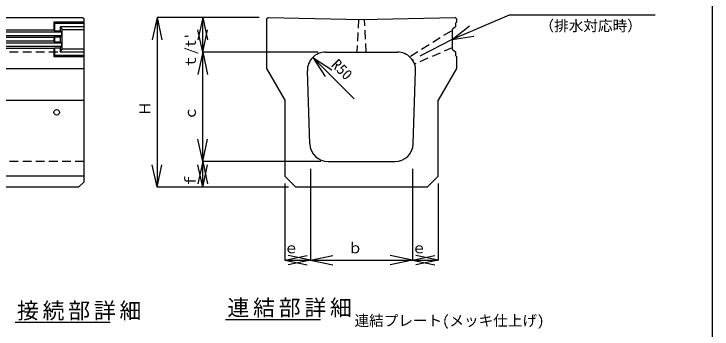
# Model space of a CAD drawing. Units: millimetres, scale not verified. Extents: x -5812 to 8460, y -1900 to 1800.
# Drawn here: x 788 to 2700, y -750 to 114 of the extents above; entities that cross this region are included whole.
import ezdxf
from ezdxf.enums import TextEntityAlignment as Align

# ---------------------------------------------------------------- set-up
doc = ezdxf.new("R2010")
doc.units = ezdxf.units.MM
doc.header["$LTSCALE"] = 20
doc.linetypes.add('CHAIN1', pattern=[8, 5, -1, 1, -1])
doc.linetypes.add('DASHED1', pattern=[1.8, 1.2, -0.6])
for name, color, linetype in [('0-1_1', 3, 'Continuous'), ('0-2_2', 4, 'Continuous'), ('F-0_240', 2, 'Continuous')]:
    doc.layers.add(name, color=color, linetype=linetype)
doc.styles.add('ＭＳ ゴシック', font='')
doc.styles.get('ＭＳ ゴシック').set_extended_font_data('MS Gothic')

msp = doc.modelspace()

# ---------------------------------------------------------------- linework, layer by layer
at = {"layer": '0-1_1'}
for p, q in [((-1016, 104.05), (976, 104.05)), ((976, 104.05), (980, 100.05)), ((980, -345.95), (980, 100.05)), ((1480, 100.05), (1483.92, 103.98)), ((1480, 100.05), (1480, -35.95)), ((2000, 100.05), (1996, 104.05)), ((2000, 100.05), (1996, 104.05)), ((2000, 100.05), (2000, 91.05)), ((980, 91.05), (897, 91.05)), ((897, 91.05), (900, 88.05)), ((897, 91.05), (897, 69.05)), ((900, 88.05), (980, 88.05)), ((900, 67.05), (900, 88.05)), ((980, 78.05), (915, 78.05)), ((915, 78.05), (920, 71.05)), ((915, 78.05), (915, 67.05)), ((2000, 91.05), (1997, 88.05)), ((918, 64.05), (617, 64.05)), ((897, 69.05), (638, 69.05)), ((918, 64.05), (918, 54.05)), ((918, 54.05), (617, 54.05)), ((897, 49.05), (638, 49.05)), ((897, 39.05), (638, 39.05)), ((897, 49.05), (900, 51.05)), ((897, 49.05), (897, 39.05)), ((900, 51.05), (915, 51.05)), ((900, 37.05), (900, 51.05)), ((915, 51.05), (918, 54.05)), ((915, 51.05), (915, 37.05)), ((918, 34.05), (617, 34.05)), ((918, 24.05), (617, 24.05)), ((900, 0.05), (900, 21.05)), ((915, 21.05), (915, 10.05)), ((918, 34.05), (918, 24.05)), ((897, 19.05), (638, 19.05)), ((897, 19.05), (897, -2.95)), ((897, -2.95), (900, 0.05)), ((980, 0.05), (900, 0.05)), ((915, 10.05), (920, 17.05)), ((915, 10.05), (980, 10.05)), ((1641.7, 9.05), (1838.31, 9.05)), ((897, -2.95), (980, -2.95)), ((-1020, -35.95), (980, -35.95)), ((2000, -35.95), (1950, -122.55)), ((1598.39, -242.61), (1591.72, -42.61)), ((1881.61, -242.61), (1888.28, -42.61)), ((40, -122.55), (980, -122.55)), ((1950, -330.95), (1950, -122.55)), ((1648.36, -290.95), (1831.64, -290.95)), ((980, -330.95), (-1020, -330.95)), ((1560, -360.95), (1530, -330.95)), ((1920, -360.95), (1950, -330.95)), ((965, -360.95), (-1005, -360.95)), ((965, -360.95), (980, -345.95)), ((1920, -360.95), (1560, -360.95))]:
    msp.add_line(p, q, dxfattribs=at)
at = {"layer": '0-1_1', "linetype": 'DASHED1'}
for p, q in [((1732, 99.01), (1727, 9.05)), ((1753, 9.05), (1748, 99.01)), ((1873.84, -1.76), (1988, 68.98)), ((1988, 20.93), (1885.46, -23.9)), ((980, 9.05), (-1014, 9.05)), ((980, -290.95), (-1020, -290.95))]:
    msp.add_line(p, q, dxfattribs=at)
at = {"layer": '0-1_1', "color": 7, "linetype": 'CHAIN1'}
msp.add_line((1988, 44.05), (1879.65, -12.83), dxfattribs=at)
at = {"layer": '0-1_1'}
for points in [[(1483.92, 103.98), (1740, 98.85), (1996.08, 103.98)], [(1997, 88.05), (1997, 78.05), (1988, 71.05)], [(897, 69.05), (900, 67.05), (915, 67.05), (918, 64.05)], [(980, 17.05), (920, 17.05), (920, 71.05), (980, 71.05)], [(1988, 71.05), (1988, 17.05), (1997, 10.05)], [(897, 39.05), (900, 37.05), (915, 37.05), (918, 34.05)], [(897, 19.05), (900, 21.05), (915, 21.05), (918, 24.05)], [(1997, 10.05), (1997, 0.05), (2000, -2.95), (2000, -35.95)], [(1480, -35.95), (1530, -122.55), (1530, -330.95)]]:
    msp.add_lwpolyline(points, dxfattribs=at)
at = {"layer": '0-1_1', "color": 7}
msp.add_circle((905, -155.95), 7.5, dxfattribs=at)
at = {"layer": '0-1_1'}
for centre, start, end in [((1641.7, -40.95), 90, 181.90916), ((1838.31, -40.95), 358.09085, 90), ((1648.36, -240.95), 181.90916, 270), ((1831.64, -240.95), 270, 358.09085)]:
    msp.add_arc(centre, 50, start, end, dxfattribs=at)
at = {"layer": '0-2_2'}
for p, q in [((1180, 104.05), (1167.01, 42.92)), ((1460, 104.05), (1180, 104.05)), ((1180, 104.05), (1180, -360.95)), ((1180, 104.05), (1192.99, 42.92)), ((1305, 104.05), (1292.01, 42.92)), ((1460, 104.05), (1305, 104.05)), ((1305, 9.05), (1305, 104.05)), ((1305, 104.05), (1318, 42.92)), ((1305, 9.05), (1292.01, 70.19)), ((1305, 9.05), (1318, 70.19)), ((1305, 9.05), (1292.01, -52.08)), ((1621.69, 9.05), (1305, 9.05)), ((1305, -290.95), (1305, 9.05)), ((1305, 9.05), (1318, -52.08)), ((1606.34, -5.59), (1658.76, -39.63)), ((1305, -290.95), (1292.01, -229.81)), ((1305, -290.95), (1318, -229.81)), ((1180, -360.95), (1167.01, -299.81)), ((1180, -360.95), (1192.99, -299.81)), ((1305, -290.95), (1292.01, -352.08)), ((1305, -360.95), (1292.01, -299.81)), ((1628.36, -290.95), (1305, -290.95)), ((1305, -360.95), (1305, -290.95)), ((1305, -290.95), (1318, -352.08)), ((1305, -360.95), (1318, -299.81)), ((1600, -310.95), (1600, -560.95)), ((1880, -310.95), (1880, -560.95)), ((1540, -360.95), (1180, -360.95)), ((1540, -360.95), (1305, -360.95)), ((1530, -350.95), (1530, -560.95)), ((1950, -350.95), (1950, -560.95)), ((1530, -560.95), (1591.14, -547.95)), ((1600, -560.95), (1538.87, -547.95)), ((1600, -560.95), (1661.14, -547.95)), ((1880, -560.95), (1818.87, -547.95)), ((1880, -560.95), (1941.14, -547.95)), ((1950, -560.95), (1888.87, -547.95)), ((1530, -560.95), (1600, -560.95)), ((1530, -560.95), (1591.14, -573.94)), ((1600, -560.95), (1538.87, -573.94)), ((1600, -560.95), (1880, -560.95)), ((1600, -560.95), (1661.14, -573.94)), ((1880, -560.95), (1818.87, -573.94)), ((1880, -560.95), (1950, -560.95)), ((1880, -560.95), (1941.14, -573.94)), ((1950, -560.95), (1888.87, -573.94))]:
    msp.add_line(p, q, dxfattribs=at)
at = {"layer": '0-2_2', "color": 7}
for p, q in [((2544.17, 110.27), (2494.17, 110.27)), ((1988, 44.05), (2047.42, 52.42)), ((1367.77, -723.16), (1627.77, -723.16)), ((791.18, -731.26), (1051.18, -731.26))]:
    msp.add_line(p, q, dxfattribs=at)
msp.add_lwpolyline([(2494.17, 110.27), (2143.92, 110.27), (1988, 44.05), (2035.28, 81)], dxfattribs=at)
at = {"layer": '0-2_2'}
msp.add_lwpolyline([(1719.48, -118.73), (1606.34, -5.59), (1640.38, -58.01)], dxfattribs=at)
at = {"layer": 'F-0_240'}
msp.add_line((2700, 1800), (2700, -1900), dxfattribs=at)

# ---------------------------------------------------------------- texts
at = {"layer": '0-2_2', "style": 'ＭＳ ゴシック'}
for s, p in [('（排水対応時）', (2227.54, 57.83)), ('ｂ', (1702.5, -550.95)), ('ｅ', (1527.5, -550.95)), ('ｅ', (1877.5, -550.95)), ('連結プレート(メッキ仕上げ)', (1720.77, -750.16))]:
    msp.add_text(s, height=29.33, dxfattribs=at).set_placement(p, align=Align.BOTTOM_LEFT)
for s, rotation, p in [("ｔ/t'", 90, (1295, -37.2)), ('R50', 315, (1648.77, -33.87)), ('Ｈ', 90, (1170, -165.95)), ('ｃ', 90, (1295, -178.45)), ('ｆ', 90, (1295, -363.45))]:
    msp.add_text(s, height=29.33, rotation=rotation, dxfattribs=at).set_placement(p, align=Align.BOTTOM_LEFT)
at = {"layer": '0-2_2', "color": 7, "char_height": 43.99, "attachment_point": 7, "style": 'ＭＳ ゴシック'}
for s, insert in [('\\T1.17;連結部詳細', (1372.77, -718.16)), ('\\T1.17;接続部詳細', (796.18, -726.26))]:
    msp.add_mtext(s, dxfattribs=dict(at, insert=insert))

doc.saveas('drawing.dxf')
